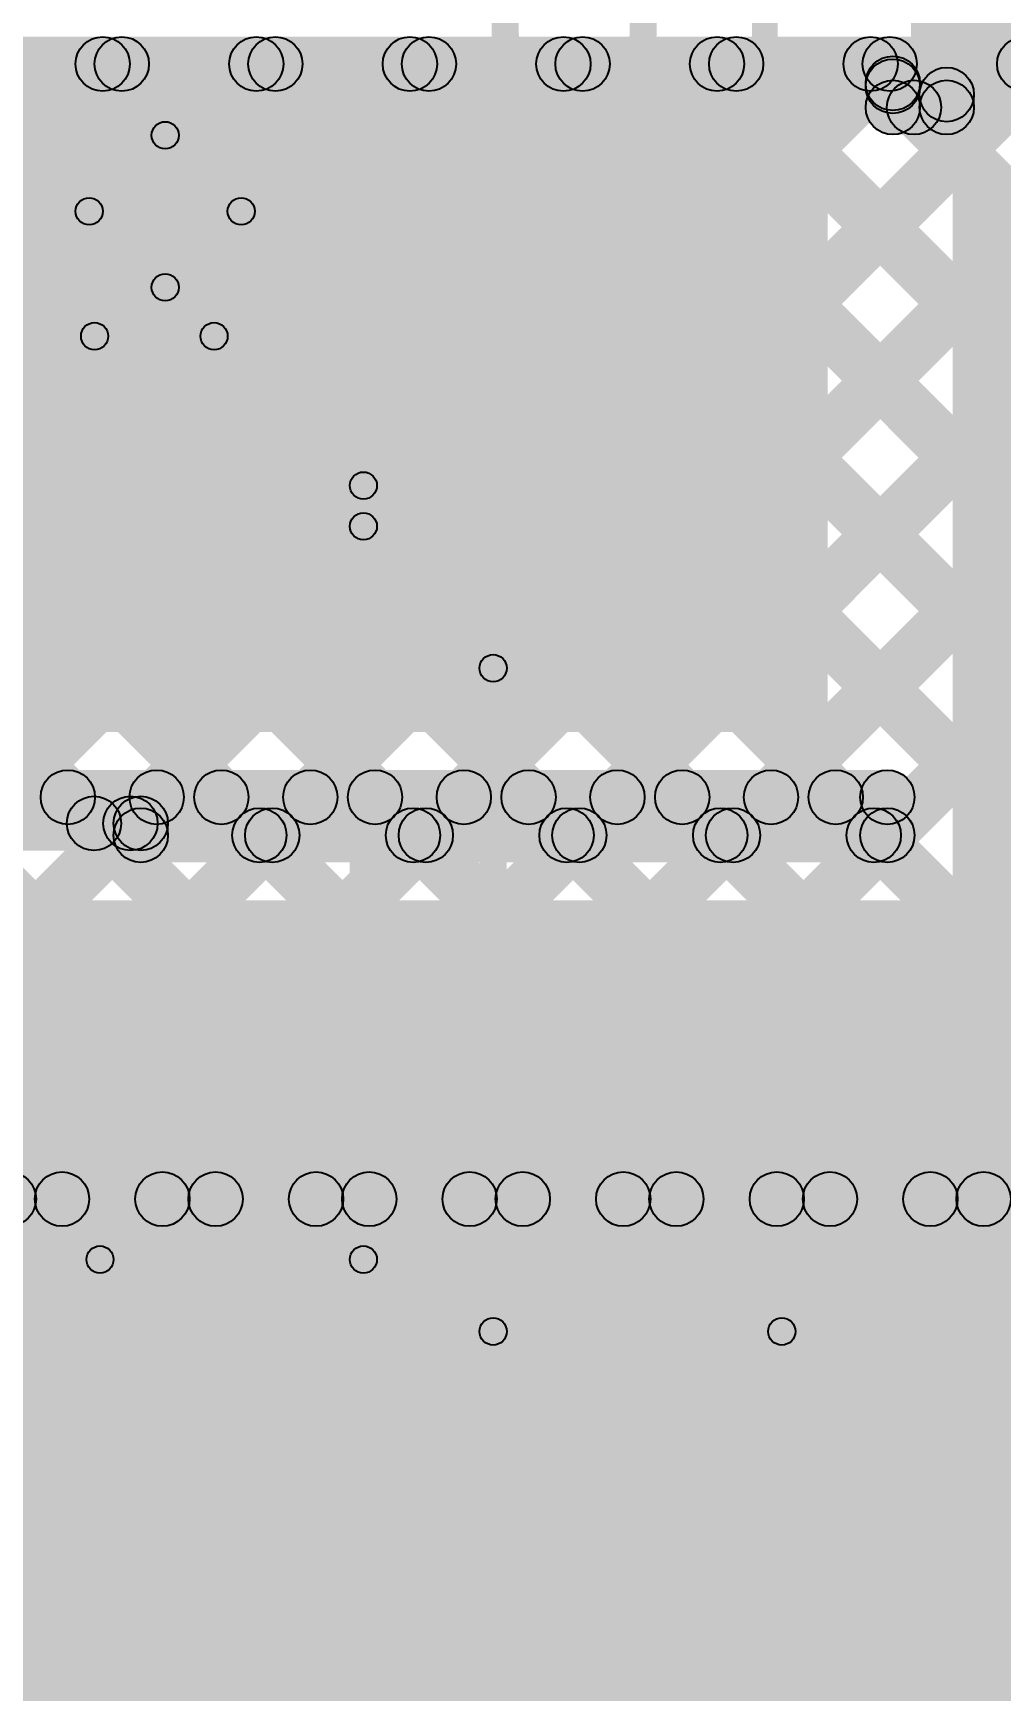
# Model space of a CAD drawing. Header units: millimetres. Extents: x -0.08 to 3.07, y -0.08 to 2.73.
# Drawn here: x 1.0217 to 1.1999, y 1.4335 to 1.7387 of the extents above; entities that cross this region are included whole.
import ezdxf

# ---------------------------------------------------------------- set-up
doc = ezdxf.new("R2010")
doc.units = ezdxf.units.MM
doc.header["$MEASUREMENT"] = 0
for name, color, linetype in [('BottomLayer', 5, 'Continuous'), ('TopLayer', 1, 'Continuous'), ('TopOverlay', 2, 'Continuous'), ('TopPaste', 8, 'Continuous'), ('TopSolder', 216, 'Continuous')]:
    doc.layers.add(name, color=color, linetype=linetype)

# ---------------------------------------------------------------- blocks, each defined once
blk = doc.blocks.new('SOD123W_52')
at = {"layer": 'TopLayer'}
for points in [[(-0.08268, 0.02756), (-0.02756, 0.02756), (-0.02756, -0.02756), (-0.08268, -0.02756)], [(0.02756, 0.02756), (0.08268, 0.02756), (0.08268, -0.02756), (0.02756, -0.02756)]]:
    blk.add_hatch(color=1, dxfattribs=at).paths.add_polyline_path(points)
at = {"layer": 'TopOverlay'}
h = blk.add_hatch(color=2, dxfattribs=at)
edge = h.paths.add_edge_path()
edge.add_arc((-0.056, 0.04), 0.0025, 0, 360)
h = blk.add_hatch(color=2, dxfattribs=at)
edge = h.paths.add_edge_path()
edge.add_arc((-0.056, 0.04), 0.0025, 0, 360)
for points in [[(-0.0535, 0.035), (-0.0585, 0.035), (-0.0585, 0.04), (-0.0535, 0.04)], [(-0.056, 0.0375), (-0.056, 0.0425), (0.057, 0.0425), (0.057, 0.0375)], [(0.05699, 0.03), (0.08699, 0.03), (0.08699, 0.042), (0.05699, 0.042)], [(0.13099, 0.042), (0.08599, 0.042), (0.08599, -0.042), (0.13099, -0.042)], [(0.05699, -0.042), (0.08699, -0.042), (0.08699, -0.03), (0.05699, -0.03)], [(-0.0535, -0.04), (-0.0585, -0.04), (-0.0585, -0.035), (-0.0535, -0.035)], [(-0.056, -0.0425), (-0.056, -0.0375), (0.057, -0.0375), (0.057, -0.0425)]]:
    blk.add_hatch(color=2, dxfattribs=at).paths.add_polyline_path(points)
h = blk.add_hatch(color=2, dxfattribs=at)
edge = h.paths.add_edge_path()
edge.add_arc((0.057, 0.04), 0.0025, 0, 360)
h = blk.add_hatch(color=2, dxfattribs=at)
edge = h.paths.add_edge_path()
edge.add_arc((-0.056, 0.035), 0.0025, 0, 360)
h = blk.add_hatch(color=2, dxfattribs=at)
edge = h.paths.add_edge_path()
edge.add_arc((-0.056, -0.035), 0.0025, 0, 360)
h = blk.add_hatch(color=2, dxfattribs=at)
edge = h.paths.add_edge_path()
edge.add_arc((-0.056, -0.04), 0.0025, 0, 360)
h = blk.add_hatch(color=2, dxfattribs=at)
edge = h.paths.add_edge_path()
edge.add_arc((-0.056, -0.04), 0.0025, 0, 360)
h = blk.add_hatch(color=2, dxfattribs=at)
edge = h.paths.add_edge_path()
edge.add_arc((0.057, -0.04), 0.0025, 0, 360)
at = {"layer": 'TopPaste'}
for points in [[(-0.08268, 0.02756), (-0.02756, 0.02756), (-0.02756, -0.02756), (-0.08268, -0.02756)], [(0.02756, 0.02756), (0.08268, 0.02756), (0.08268, -0.02756), (0.02756, -0.02756)]]:
    blk.add_hatch(color=8, dxfattribs=at).paths.add_polyline_path(points)
at = {"layer": 'TopSolder'}
for points in [[(-0.08668, 0.03156), (-0.02356, 0.03156), (-0.02356, -0.03156), (-0.08668, -0.03156)], [(0.02356, 0.03156), (0.08668, 0.03156), (0.08668, -0.03156), (0.02356, -0.03156)]]:
    blk.add_hatch(color=216, dxfattribs=at).paths.add_polyline_path(points)
at = {"layer": 'TopOverlay'}
for centre in [(-0.056, 0.04), (-0.056, 0.04), (0.057, 0.04), (-0.056, 0.035), (-0.056, -0.035), (-0.056, -0.04), (-0.056, -0.04), (0.057, -0.04)]:
    blk.add_circle(centre, 0.0025, dxfattribs=at)
blk = doc.blocks.new('SPX3940AM3_L_3_3_TR_62')
at = {"layer": 'TopLayer'}
for points in [[(-0.06299, 0.14961), (0.06299, 0.14961), (0.06299, 0.07087), (-0.06299, 0.07087)], [(0.06693, -0.07087), (0.11417, -0.07087), (0.11417, -0.14961), (0.06693, -0.14961)]]:
    blk.add_hatch(color=1, dxfattribs=at).paths.add_polyline_path(points)
at = {"layer": 'TopOverlay'}
h = blk.add_hatch(color=2, dxfattribs=at)
edge = h.paths.add_edge_path()
edge.add_arc((0.069, 0.06313), 0.0025, 0, 360)
for points in [[(0.12216, 0.06563), (0.12216, 0.06063), (0.069, 0.06063), (0.069, 0.06563)], [(0.11966, 0.06313), (0.12466, 0.06313), (0.12466, -0.05899), (0.11966, -0.05899)]]:
    blk.add_hatch(color=2, dxfattribs=at).paths.add_polyline_path(points)
h = blk.add_hatch(color=2, dxfattribs=at)
edge = h.paths.add_edge_path()
edge.add_arc((0.12216, 0.06313), 0.0025, 0, 360)
h = blk.add_hatch(color=2, dxfattribs=at)
edge = h.paths.add_edge_path()
edge.add_arc((0.12216, 0.06313), 0.0025, 0, 360)
h = blk.add_hatch(color=2, dxfattribs=at)
edge = h.paths.add_edge_path()
edge.add_arc((0.12216, -0.05899), 0.0025, 0, 360)
at = {"layer": 'TopPaste'}
for points in [[(-0.06299, 0.14961), (0.06299, 0.14961), (0.06299, 0.07087), (-0.06299, 0.07087)], [(0.06693, -0.07087), (0.11417, -0.07087), (0.11417, -0.14961), (0.06693, -0.14961)]]:
    blk.add_hatch(color=8, dxfattribs=at).paths.add_polyline_path(points)
at = {"layer": 'TopSolder'}
for points in [[(-0.06699, 0.15361), (0.06699, 0.15361), (0.06699, 0.06687), (-0.06699, 0.06687)], [(0.06293, -0.06687), (0.11817, -0.06687), (0.11817, -0.15361), (0.06293, -0.15361)]]:
    blk.add_hatch(color=216, dxfattribs=at).paths.add_polyline_path(points)
at = {"layer": 'TopOverlay'}
for centre in [(0.069, 0.06313), (0.12216, 0.06313), (0.12216, 0.06313), (0.12216, -0.05899)]:
    blk.add_circle(centre, 0.0025, dxfattribs=at)
blk = doc.blocks.new('RVT1E100M0405_118')
at = {"layer": 'TopLayer'}
for points in [[(-0.12205, 0.0315), (-0.01969, 0.0315), (-0.01969, -0.0315), (-0.12205, -0.0315)], [(0.01969, 0.0315), (0.12205, 0.0315), (0.12205, -0.0315), (0.01969, -0.0315)]]:
    blk.add_hatch(color=1, dxfattribs=at).paths.add_polyline_path(points)
at = {"layer": 'TopOverlay'}
for points in [[(-0.08323, 0.05823), (-0.08677, 0.06177), (-0.05927, 0.08927), (-0.05573, 0.08573)], [(-0.05, 0.09), (-0.05, 0.085), (-0.0575, 0.085), (-0.0575, 0.09)], [(0.085, 0.09), (0.085, 0.085), (-0.05, 0.085), (-0.05, 0.09)], [(0.0875, 0.039), (0.0825, 0.039), (0.0825, 0.0875), (0.0875, 0.0875)], [(-0.1055, 0.037), (-0.1105, 0.037), (-0.1105, 0.065), (-0.1055, 0.065)], [(-0.0825, 0.038), (-0.0875, 0.038), (-0.0875, 0.06), (-0.0825, 0.06)], [(-0.094, 0.0535), (-0.094, 0.0485), (-0.122, 0.0485), (-0.122, 0.0535)], [(-0.0825, -0.06), (-0.0875, -0.06), (-0.0875, -0.038), (-0.0825, -0.038)], [(0.0875, -0.0875), (0.0825, -0.0875), (0.0825, -0.039), (0.0875, -0.039)], [(-0.05573, -0.08573), (-0.05927, -0.08927), (-0.08677, -0.06177), (-0.08323, -0.05823)], [(-0.05, -0.085), (-0.05, -0.09), (-0.0575, -0.09), (-0.0575, -0.085)], [(0.085, -0.085), (0.085, -0.09), (-0.05, -0.09), (-0.05, -0.085)]]:
    blk.add_hatch(color=2, dxfattribs=at).paths.add_polyline_path(points)
h = blk.add_hatch(color=2, dxfattribs=at)
edge = h.paths.add_edge_path()
edge.add_arc((-0.0575, 0.0875), 0.0025, 0, 360)
h = blk.add_hatch(color=2, dxfattribs=at)
edge = h.paths.add_edge_path()
edge.add_arc((-0.0575, 0.0875), 0.0025, 0, 360)
h = blk.add_hatch(color=2, dxfattribs=at)
edge = h.paths.add_edge_path()
edge.add_arc((-0.05, 0.0875), 0.0025, 0, 360)
h = blk.add_hatch(color=2, dxfattribs=at)
edge = h.paths.add_edge_path()
edge.add_arc((-0.05, 0.0875), 0.0025, 0, 360)
h = blk.add_hatch(color=2, dxfattribs=at)
edge = h.paths.add_edge_path()
edge.add_arc((0.085, 0.0875), 0.0025, 0, 360)
h = blk.add_hatch(color=2, dxfattribs=at)
edge = h.paths.add_edge_path()
edge.add_arc((0.085, 0.0875), 0.0025, 0, 360)
h = blk.add_hatch(color=2, dxfattribs=at)
edge = h.paths.add_edge_path()
edge.add_arc((-0.108, 0.065), 0.0025, 0, 360)
h = blk.add_hatch(color=2, dxfattribs=at)
edge = h.paths.add_edge_path()
edge.add_arc((-0.085, 0.06), 0.0025, 0, 360)
h = blk.add_hatch(color=2, dxfattribs=at)
edge = h.paths.add_edge_path()
edge.add_arc((-0.085, 0.06), 0.0025, 0, 360)
h = blk.add_hatch(color=2, dxfattribs=at)
edge = h.paths.add_edge_path()
edge.add_arc((-0.122, 0.051), 0.0025, 0, 360)
h = blk.add_hatch(color=2, dxfattribs=at)
edge = h.paths.add_edge_path()
edge.add_arc((-0.094, 0.051), 0.0025, 0, 360)
h = blk.add_hatch(color=2, dxfattribs=at)
edge = h.paths.add_edge_path()
edge.add_arc((-0.085, 0.038), 0.0025, 0, 360)
h = blk.add_hatch(color=2, dxfattribs=at)
edge = h.paths.add_edge_path()
edge.add_arc((0.085, 0.039), 0.0025, 0, 360)
h = blk.add_hatch(color=2, dxfattribs=at)
edge = h.paths.add_edge_path()
edge.add_arc((-0.108, 0.037), 0.0025, 0, 360)
h = blk.add_hatch(color=2, dxfattribs=at)
edge = h.paths.add_edge_path()
edge.add_arc((-0.085, -0.038), 0.0025, 0, 360)
h = blk.add_hatch(color=2, dxfattribs=at)
edge = h.paths.add_edge_path()
edge.add_arc((0.085, -0.039), 0.0025, 0, 360)
h = blk.add_hatch(color=2, dxfattribs=at)
edge = h.paths.add_edge_path()
edge.add_arc((-0.085, -0.06), 0.0025, 0, 360)
h = blk.add_hatch(color=2, dxfattribs=at)
edge = h.paths.add_edge_path()
edge.add_arc((-0.085, -0.06), 0.0025, 0, 360)
h = blk.add_hatch(color=2, dxfattribs=at)
edge = h.paths.add_edge_path()
edge.add_arc((-0.0575, -0.0875), 0.0025, 0, 360)
h = blk.add_hatch(color=2, dxfattribs=at)
edge = h.paths.add_edge_path()
edge.add_arc((-0.0575, -0.0875), 0.0025, 0, 360)
h = blk.add_hatch(color=2, dxfattribs=at)
edge = h.paths.add_edge_path()
edge.add_arc((-0.05, -0.0875), 0.0025, 0, 360)
h = blk.add_hatch(color=2, dxfattribs=at)
edge = h.paths.add_edge_path()
edge.add_arc((-0.05, -0.0875), 0.0025, 0, 360)
h = blk.add_hatch(color=2, dxfattribs=at)
edge = h.paths.add_edge_path()
edge.add_arc((0.085, -0.0875), 0.0025, 0, 360)
h = blk.add_hatch(color=2, dxfattribs=at)
edge = h.paths.add_edge_path()
edge.add_arc((0.085, -0.0875), 0.0025, 0, 360)
at = {"layer": 'TopPaste'}
for points in [[(-0.12205, 0.0315), (-0.01969, 0.0315), (-0.01969, -0.0315), (-0.12205, -0.0315)], [(0.01969, 0.0315), (0.12205, 0.0315), (0.12205, -0.0315), (0.01969, -0.0315)]]:
    blk.add_hatch(color=8, dxfattribs=at).paths.add_polyline_path(points)
at = {"layer": 'TopSolder'}
for points in [[(-0.12605, 0.0355), (-0.01569, 0.0355), (-0.01569, -0.0355), (-0.12605, -0.0355)], [(0.01569, 0.0355), (0.12605, 0.0355), (0.12605, -0.0355), (0.01569, -0.0355)]]:
    blk.add_hatch(color=216, dxfattribs=at).paths.add_polyline_path(points)
at = {"layer": 'TopOverlay'}
for centre in [(-0.0575, 0.0875), (-0.0575, 0.0875), (-0.05, 0.0875), (-0.05, 0.0875), (0.085, 0.0875), (0.085, 0.0875), (-0.108, 0.065), (-0.085, 0.06), (-0.085, 0.06), (-0.122, 0.051), (-0.094, 0.051), (-0.085, 0.038), (0.085, 0.039), (-0.108, 0.037), (-0.085, -0.038), (0.085, -0.039), (-0.085, -0.06), (-0.085, -0.06), (-0.0575, -0.0875), (-0.0575, -0.0875), (-0.05, -0.0875), (-0.05, -0.0875), (0.085, -0.0875), (0.085, -0.0875)]:
    blk.add_circle(centre, 0.0025, dxfattribs=at)

msp = doc.modelspace()

# ---------------------------------------------------------------- hatches: boundary and pattern name
at = {"layer": 'BottomLayer'}
for points in [[(0.87846, 1.74053), (0.88554, 1.74761), (1.10561, 1.52754), (1.09853, 1.52046)], [(0.91016, 1.728), (0.91016, 1.738), (1.30847, 1.738), (1.30847, 1.728)], [(0.83255, 1.52046), (0.82547, 1.52754), (1.03447, 1.73654), (1.04155, 1.72946)], [(0.86083, 1.52046), (0.85376, 1.52754), (1.06276, 1.73654), (1.06983, 1.72946)], [(0.88911, 1.52046), (0.88204, 1.52754), (1.09104, 1.73654), (1.09811, 1.72946)], [(0.9174, 1.52046), (0.91033, 1.52754), (1.11933, 1.73654), (1.1264, 1.72946)], [(0.91782, 1.72946), (0.92489, 1.73654), (1.13389, 1.52754), (1.12682, 1.52046)], [(0.94568, 1.52046), (0.93861, 1.52754), (1.14761, 1.73654), (1.15468, 1.72946)], [(0.9461, 1.72946), (0.95317, 1.73654), (1.16217, 1.52754), (1.1551, 1.52046)], [(0.97397, 1.52046), (0.9669, 1.52754), (1.1759, 1.73654), (1.18297, 1.72946)], [(0.97439, 1.72946), (0.98146, 1.73654), (1.19046, 1.52754), (1.18339, 1.52046)], [(1.00225, 1.52046), (0.99518, 1.52754), (1.20418, 1.73654), (1.21125, 1.72946)], [(1.00267, 1.72946), (1.00974, 1.73654), (1.21874, 1.52754), (1.21167, 1.52046)], [(1.03054, 1.52046), (1.02346, 1.52754), (1.23246, 1.73654), (1.23954, 1.72946)], [(1.03096, 1.72946), (1.03803, 1.73654), (1.23665, 1.53791), (1.22958, 1.53084)], [(1.05882, 1.52046), (1.05175, 1.52754), (1.26075, 1.73654), (1.26782, 1.72946)], [(1.05924, 1.72946), (1.06631, 1.73654), (1.2508, 1.55205), (1.24373, 1.54498)], [(1.0871, 1.52046), (1.08003, 1.52754), (1.28903, 1.73654), (1.2961, 1.72946)], [(1.08752, 1.72946), (1.0946, 1.73654), (1.26494, 1.56619), (1.25787, 1.55912)], [(1.11581, 1.72946), (1.12288, 1.73654), (1.27908, 1.58034), (1.27201, 1.57326)], [(1.14409, 1.72946), (1.15116, 1.73654), (1.29322, 1.59448), (1.28615, 1.58741)], [(1.17238, 1.72946), (1.17945, 1.73654), (1.31048, 1.6055), (1.30341, 1.59843)], [(1.11539, 1.52046), (1.10832, 1.52754), (1.31113, 1.73035), (1.3182, 1.72327)], [(0.87846, 1.71225), (0.88554, 1.71932), (1.07732, 1.52754), (1.07025, 1.52046)], [(1.14367, 1.52046), (1.1366, 1.52754), (1.32527, 1.7162), (1.33234, 1.70913)], [(0.86397, 1.69846), (0.87104, 1.70554), (1.04904, 1.52754), (1.04197, 1.52046)], [(1.17196, 1.52046), (1.16489, 1.52754), (1.33941, 1.70206), (1.34648, 1.69499)], [(1.20024, 1.52046), (1.19317, 1.52754), (1.35355, 1.68792), (1.36062, 1.68085)], [(0.662, 1.519), (0.662, 1.529), (1.22275, 1.529), (1.22275, 1.519)], [(0.60343, 1.472), (0.60343, 1.512), (1.236, 1.512), (1.236, 1.472)], [(0.635, 1.436), (0.635, 1.458), (1.295, 1.458), (1.295, 1.436)]]:
    msp.add_hatch(color=5, dxfattribs=at).paths.add_polyline_path(points)
h = msp.add_hatch(color=5, dxfattribs=at)
edge = h.paths.add_edge_path()
edge.add_arc((1.03449, 1.733), 0.005, 0, 360)
h = msp.add_hatch(color=5, dxfattribs=at)
edge = h.paths.add_edge_path()
edge.add_arc((1.03801, 1.733), 0.005, 0, 360)
h = msp.add_hatch(color=5, dxfattribs=at)
edge = h.paths.add_edge_path()
edge.add_arc((1.06278, 1.733), 0.005, 0, 360)
h = msp.add_hatch(color=5, dxfattribs=at)
edge = h.paths.add_edge_path()
edge.add_arc((1.06629, 1.733), 0.005, 0, 360)
h = msp.add_hatch(color=5, dxfattribs=at)
edge = h.paths.add_edge_path()
edge.add_arc((1.09106, 1.733), 0.005, 0, 360)
h = msp.add_hatch(color=5, dxfattribs=at)
edge = h.paths.add_edge_path()
edge.add_arc((1.09458, 1.733), 0.005, 0, 360)
h = msp.add_hatch(color=5, dxfattribs=at)
edge = h.paths.add_edge_path()
edge.add_arc((1.11934, 1.733), 0.005, 0, 360)
h = msp.add_hatch(color=5, dxfattribs=at)
edge = h.paths.add_edge_path()
edge.add_arc((1.12286, 1.733), 0.005, 0, 360)
h = msp.add_hatch(color=5, dxfattribs=at)
edge = h.paths.add_edge_path()
edge.add_arc((1.14763, 1.733), 0.005, 0, 360)
h = msp.add_hatch(color=5, dxfattribs=at)
edge = h.paths.add_edge_path()
edge.add_arc((1.15115, 1.733), 0.005, 0, 360)
h = msp.add_hatch(color=5, dxfattribs=at)
edge = h.paths.add_edge_path()
edge.add_arc((1.17591, 1.733), 0.005, 0, 360)
h = msp.add_hatch(color=5, dxfattribs=at)
edge = h.paths.add_edge_path()
edge.add_arc((1.17943, 1.733), 0.005, 0, 360)
h = msp.add_hatch(color=5, dxfattribs=at)
edge = h.paths.add_edge_path()
edge.add_arc((1.2042, 1.733), 0.005, 0, 360)
h = msp.add_hatch(color=5, dxfattribs=at)
edge = h.paths.add_edge_path()
edge.add_arc((1.01722, 1.524), 0.005, 0, 360)
h = msp.add_hatch(color=5, dxfattribs=at)
edge = h.paths.add_edge_path()
edge.add_arc((1.027, 1.524), 0.005, 0, 360)
h = msp.add_hatch(color=5, dxfattribs=at)
edge = h.paths.add_edge_path()
edge.add_arc((1.0455, 1.524), 0.005, 0, 360)
h = msp.add_hatch(color=5, dxfattribs=at)
edge = h.paths.add_edge_path()
edge.add_arc((1.05528, 1.524), 0.005, 0, 360)
h = msp.add_hatch(color=5, dxfattribs=at)
edge = h.paths.add_edge_path()
edge.add_arc((1.07379, 1.524), 0.005, 0, 360)
h = msp.add_hatch(color=5, dxfattribs=at)
edge = h.paths.add_edge_path()
edge.add_arc((1.08357, 1.524), 0.005, 0, 360)
h = msp.add_hatch(color=5, dxfattribs=at)
edge = h.paths.add_edge_path()
edge.add_arc((1.10207, 1.524), 0.005, 0, 360)
h = msp.add_hatch(color=5, dxfattribs=at)
edge = h.paths.add_edge_path()
edge.add_arc((1.11185, 1.524), 0.005, 0, 360)
h = msp.add_hatch(color=5, dxfattribs=at)
edge = h.paths.add_edge_path()
edge.add_arc((1.13035, 1.524), 0.005, 0, 360)
h = msp.add_hatch(color=5, dxfattribs=at)
edge = h.paths.add_edge_path()
edge.add_arc((1.14014, 1.524), 0.005, 0, 360)
h = msp.add_hatch(color=5, dxfattribs=at)
edge = h.paths.add_edge_path()
edge.add_arc((1.15864, 1.524), 0.005, 0, 360)
h = msp.add_hatch(color=5, dxfattribs=at)
edge = h.paths.add_edge_path()
edge.add_arc((1.16842, 1.524), 0.005, 0, 360)
h = msp.add_hatch(color=5, dxfattribs=at)
edge = h.paths.add_edge_path()
edge.add_arc((1.18692, 1.524), 0.005, 0, 360)
h = msp.add_hatch(color=5, dxfattribs=at)
edge = h.paths.add_edge_path()
edge.add_arc((1.19671, 1.524), 0.005, 0, 360)
at = {"layer": 'TopLayer'}
for points in [[(0.959, 1.61), (1.168, 1.61), (1.168, 1.737), (0.959, 1.737)], [(1.18, 1.72444), (1.18, 1.73444), (1.25444, 1.73444), (1.25444, 1.72444)], [(1.17646, 1.72538), (1.18354, 1.73245), (1.18745, 1.72854), (1.18038, 1.72146)], [(1.18993, 1.72237), (1.18993, 1.73237), (1.26717, 1.73237), (1.26717, 1.72237)], [(1.185, 1.725), (1.175, 1.725), (1.175, 1.72944), (1.185, 1.72944)], [(1.18, 1.72), (1.18, 1.73), (1.18993, 1.73), (1.18993, 1.72)], [(1.191, 1.412), (1.285, 1.412), (1.285, 1.713), (1.191, 1.713)], [(0.947, 1.593), (0.947, 1.603), (1.179, 1.603), (1.179, 1.593)], [(1.02453, 1.59446), (1.03161, 1.60154), (1.03642, 1.59672), (1.02935, 1.58965)], [(1.04315, 1.58965), (1.03608, 1.59672), (1.0409, 1.60154), (1.04797, 1.59446)], [(1.05282, 1.59446), (1.05989, 1.60154), (1.06689, 1.59454), (1.05982, 1.58746)], [(1.06925, 1.58746), (1.06218, 1.59454), (1.06918, 1.60154), (1.07625, 1.59446)], [(1.0811, 1.59446), (1.08817, 1.60154), (1.09517, 1.59454), (1.0881, 1.58746)], [(1.09754, 1.58746), (1.09046, 1.59454), (1.09746, 1.60154), (1.10454, 1.59446)], [(1.10939, 1.59446), (1.11646, 1.60154), (1.12346, 1.59454), (1.11639, 1.58746)], [(1.12582, 1.58746), (1.11875, 1.59454), (1.12575, 1.60154), (1.13282, 1.59446)], [(1.13767, 1.59446), (1.14474, 1.60154), (1.15174, 1.59454), (1.14467, 1.58746)], [(1.1541, 1.58746), (1.14703, 1.59454), (1.15403, 1.60154), (1.1611, 1.59446)], [(1.16596, 1.59446), (1.17303, 1.60154), (1.18003, 1.59454), (1.17296, 1.58746)], [(0.9485, 1.58818), (0.9485, 1.59818), (1.0415, 1.59818), (1.0415, 1.58818)], [(1.184, 1.591), (1.174, 1.591), (1.174, 1.598), (1.184, 1.598)], [(1.0415, 1.586), (1.0415, 1.596), (1.179, 1.596), (1.179, 1.586)], [(0.961, 1.411), (1.285, 1.411), (1.285, 1.579), (0.961, 1.579)], [(1.086, 1.286), (1.285, 1.286), (1.285, 1.555), (1.086, 1.555)]]:
    msp.add_hatch(color=1, dxfattribs=at).paths.add_polyline_path(points)
h = msp.add_hatch(color=1, dxfattribs=at)
edge = h.paths.add_edge_path()
edge.add_arc((1.18, 1.72944), 0.005, 0, 360)
h = msp.add_hatch(color=1, dxfattribs=at)
edge = h.paths.add_edge_path()
edge.add_arc((1.18, 1.72944), 0.005, 0, 360)
h = msp.add_hatch(color=1, dxfattribs=at)
edge = h.paths.add_edge_path()
edge.add_arc((1.18, 1.72891), 0.005, 0, 360)
h = msp.add_hatch(color=1, dxfattribs=at)
edge = h.paths.add_edge_path()
edge.add_arc((1.18993, 1.72737), 0.005, 0, 360)
h = msp.add_hatch(color=1, dxfattribs=at)
edge = h.paths.add_edge_path()
edge.add_arc((1.18, 1.725), 0.005, 0, 360)
h = msp.add_hatch(color=1, dxfattribs=at)
edge = h.paths.add_edge_path()
edge.add_arc((1.18, 1.725), 0.005, 0, 360)
h = msp.add_hatch(color=1, dxfattribs=at)
edge = h.paths.add_edge_path()
edge.add_arc((1.18391, 1.725), 0.005, 0, 360)
h = msp.add_hatch(color=1, dxfattribs=at)
edge = h.paths.add_edge_path()
edge.add_arc((1.18993, 1.725), 0.005, 0, 360)
h = msp.add_hatch(color=1, dxfattribs=at)
edge = h.paths.add_edge_path()
edge.add_arc((1.02807, 1.598), 0.005, 0, 360)
h = msp.add_hatch(color=1, dxfattribs=at)
edge = h.paths.add_edge_path()
edge.add_arc((1.04443, 1.598), 0.005, 0, 360)
h = msp.add_hatch(color=1, dxfattribs=at)
edge = h.paths.add_edge_path()
edge.add_arc((1.05635, 1.598), 0.005, 0, 360)
h = msp.add_hatch(color=1, dxfattribs=at)
edge = h.paths.add_edge_path()
edge.add_arc((1.07272, 1.598), 0.005, 0, 360)
h = msp.add_hatch(color=1, dxfattribs=at)
edge = h.paths.add_edge_path()
edge.add_arc((1.08464, 1.598), 0.005, 0, 360)
h = msp.add_hatch(color=1, dxfattribs=at)
edge = h.paths.add_edge_path()
edge.add_arc((1.101, 1.598), 0.005, 0, 360)
h = msp.add_hatch(color=1, dxfattribs=at)
edge = h.paths.add_edge_path()
edge.add_arc((1.11292, 1.598), 0.005, 0, 360)
h = msp.add_hatch(color=1, dxfattribs=at)
edge = h.paths.add_edge_path()
edge.add_arc((1.12928, 1.598), 0.005, 0, 360)
h = msp.add_hatch(color=1, dxfattribs=at)
edge = h.paths.add_edge_path()
edge.add_arc((1.14121, 1.598), 0.005, 0, 360)
h = msp.add_hatch(color=1, dxfattribs=at)
edge = h.paths.add_edge_path()
edge.add_arc((1.15757, 1.598), 0.005, 0, 360)
h = msp.add_hatch(color=1, dxfattribs=at)
edge = h.paths.add_edge_path()
edge.add_arc((1.16949, 1.598), 0.005, 0, 360)
h = msp.add_hatch(color=1, dxfattribs=at)
edge = h.paths.add_edge_path()
edge.add_arc((1.179, 1.598), 0.005, 0, 360)
h = msp.add_hatch(color=1, dxfattribs=at)
edge = h.paths.add_edge_path()
edge.add_arc((1.179, 1.598), 0.005, 0, 360)
h = msp.add_hatch(color=1, dxfattribs=at)
edge = h.paths.add_edge_path()
edge.add_arc((1.03289, 1.59318), 0.005, 0, 360)
h = msp.add_hatch(color=1, dxfattribs=at)
edge = h.paths.add_edge_path()
edge.add_arc((1.03961, 1.59318), 0.005, 0, 360)
h = msp.add_hatch(color=1, dxfattribs=at)
edge = h.paths.add_edge_path()
edge.add_arc((1.0415, 1.59318), 0.005, 0, 360)
h = msp.add_hatch(color=1, dxfattribs=at)
edge = h.paths.add_edge_path()
edge.add_arc((1.0415, 1.591), 0.005, 0, 360)
h = msp.add_hatch(color=1, dxfattribs=at)
edge = h.paths.add_edge_path()
edge.add_arc((1.06335, 1.591), 0.005, 0, 360)
h = msp.add_hatch(color=1, dxfattribs=at)
edge = h.paths.add_edge_path()
edge.add_arc((1.06572, 1.591), 0.005, 0, 360)
h = msp.add_hatch(color=1, dxfattribs=at)
edge = h.paths.add_edge_path()
edge.add_arc((1.09164, 1.591), 0.005, 0, 360)
h = msp.add_hatch(color=1, dxfattribs=at)
edge = h.paths.add_edge_path()
edge.add_arc((1.094, 1.591), 0.005, 0, 360)
h = msp.add_hatch(color=1, dxfattribs=at)
edge = h.paths.add_edge_path()
edge.add_arc((1.11992, 1.591), 0.005, 0, 360)
h = msp.add_hatch(color=1, dxfattribs=at)
edge = h.paths.add_edge_path()
edge.add_arc((1.12228, 1.591), 0.005, 0, 360)
h = msp.add_hatch(color=1, dxfattribs=at)
edge = h.paths.add_edge_path()
edge.add_arc((1.14821, 1.591), 0.005, 0, 360)
h = msp.add_hatch(color=1, dxfattribs=at)
edge = h.paths.add_edge_path()
edge.add_arc((1.15057, 1.591), 0.005, 0, 360)
h = msp.add_hatch(color=1, dxfattribs=at)
edge = h.paths.add_edge_path()
edge.add_arc((1.17649, 1.591), 0.005, 0, 360)
h = msp.add_hatch(color=1, dxfattribs=at)
edge = h.paths.add_edge_path()
edge.add_arc((1.179, 1.591), 0.005, 0, 360)
h = msp.add_hatch(color=1, dxfattribs=at)
edge = h.paths.add_edge_path()
edge.add_arc((1.179, 1.591), 0.005, 0, 360)

# ---------------------------------------------------------------- linework, layer by layer
at = {"layer": 'BottomLayer'}
for centre in [(1.03449, 1.733), (1.03801, 1.733), (1.06278, 1.733), (1.06629, 1.733), (1.09106, 1.733), (1.09458, 1.733), (1.11934, 1.733), (1.12286, 1.733), (1.14763, 1.733), (1.15115, 1.733), (1.17591, 1.733), (1.17943, 1.733), (1.2042, 1.733), (1.01722, 1.524), (1.027, 1.524), (1.0455, 1.524), (1.05528, 1.524), (1.07379, 1.524), (1.08357, 1.524), (1.10207, 1.524), (1.11185, 1.524), (1.13035, 1.524), (1.14014, 1.524), (1.15864, 1.524), (1.16842, 1.524), (1.18692, 1.524), (1.19671, 1.524)]:
    msp.add_circle(centre, 0.005, dxfattribs=at)
at = {"layer": 'TopLayer'}
for centre in [(1.18, 1.72944), (1.18, 1.72944), (1.18, 1.72891), (1.18993, 1.72737), (1.18, 1.725), (1.18, 1.725), (1.18391, 1.725), (1.18993, 1.725), (1.02807, 1.598), (1.04443, 1.598), (1.05635, 1.598), (1.07272, 1.598), (1.08464, 1.598), (1.101, 1.598), (1.11292, 1.598), (1.12928, 1.598), (1.14121, 1.598), (1.15757, 1.598), (1.16949, 1.598), (1.179, 1.598), (1.179, 1.598), (1.03289, 1.59318), (1.03961, 1.59318), (1.0415, 1.59318), (1.0415, 1.591), (1.06335, 1.591), (1.06572, 1.591), (1.09164, 1.591), (1.094, 1.591), (1.11992, 1.591), (1.12228, 1.591), (1.14821, 1.591), (1.15057, 1.591), (1.17649, 1.591), (1.179, 1.591), (1.179, 1.591)]:
    msp.add_circle(centre, 0.005, dxfattribs=at)

# ---------------------------------------------------------------- block references
for name, p, rotation in [('SOD123W_52', (1.27, 1.769), 360), ('RVT1E100M0405_118', (0.995, 1.59787), 270), ('SPX3940AM3_L_3_3_TR_62', (1.22855, 1.56276), 180)]:
    msp.add_blockref(name, p, dxfattribs=dict(rotation=rotation))

# ---------------------------------------------------------------- texts
at = {"layer": 'TopOverlay'}
msp.add_text('U1', height=0.04, dxfattribs=at).set_placement((1.102, 1.724))

doc.saveas('drawing.dxf')
